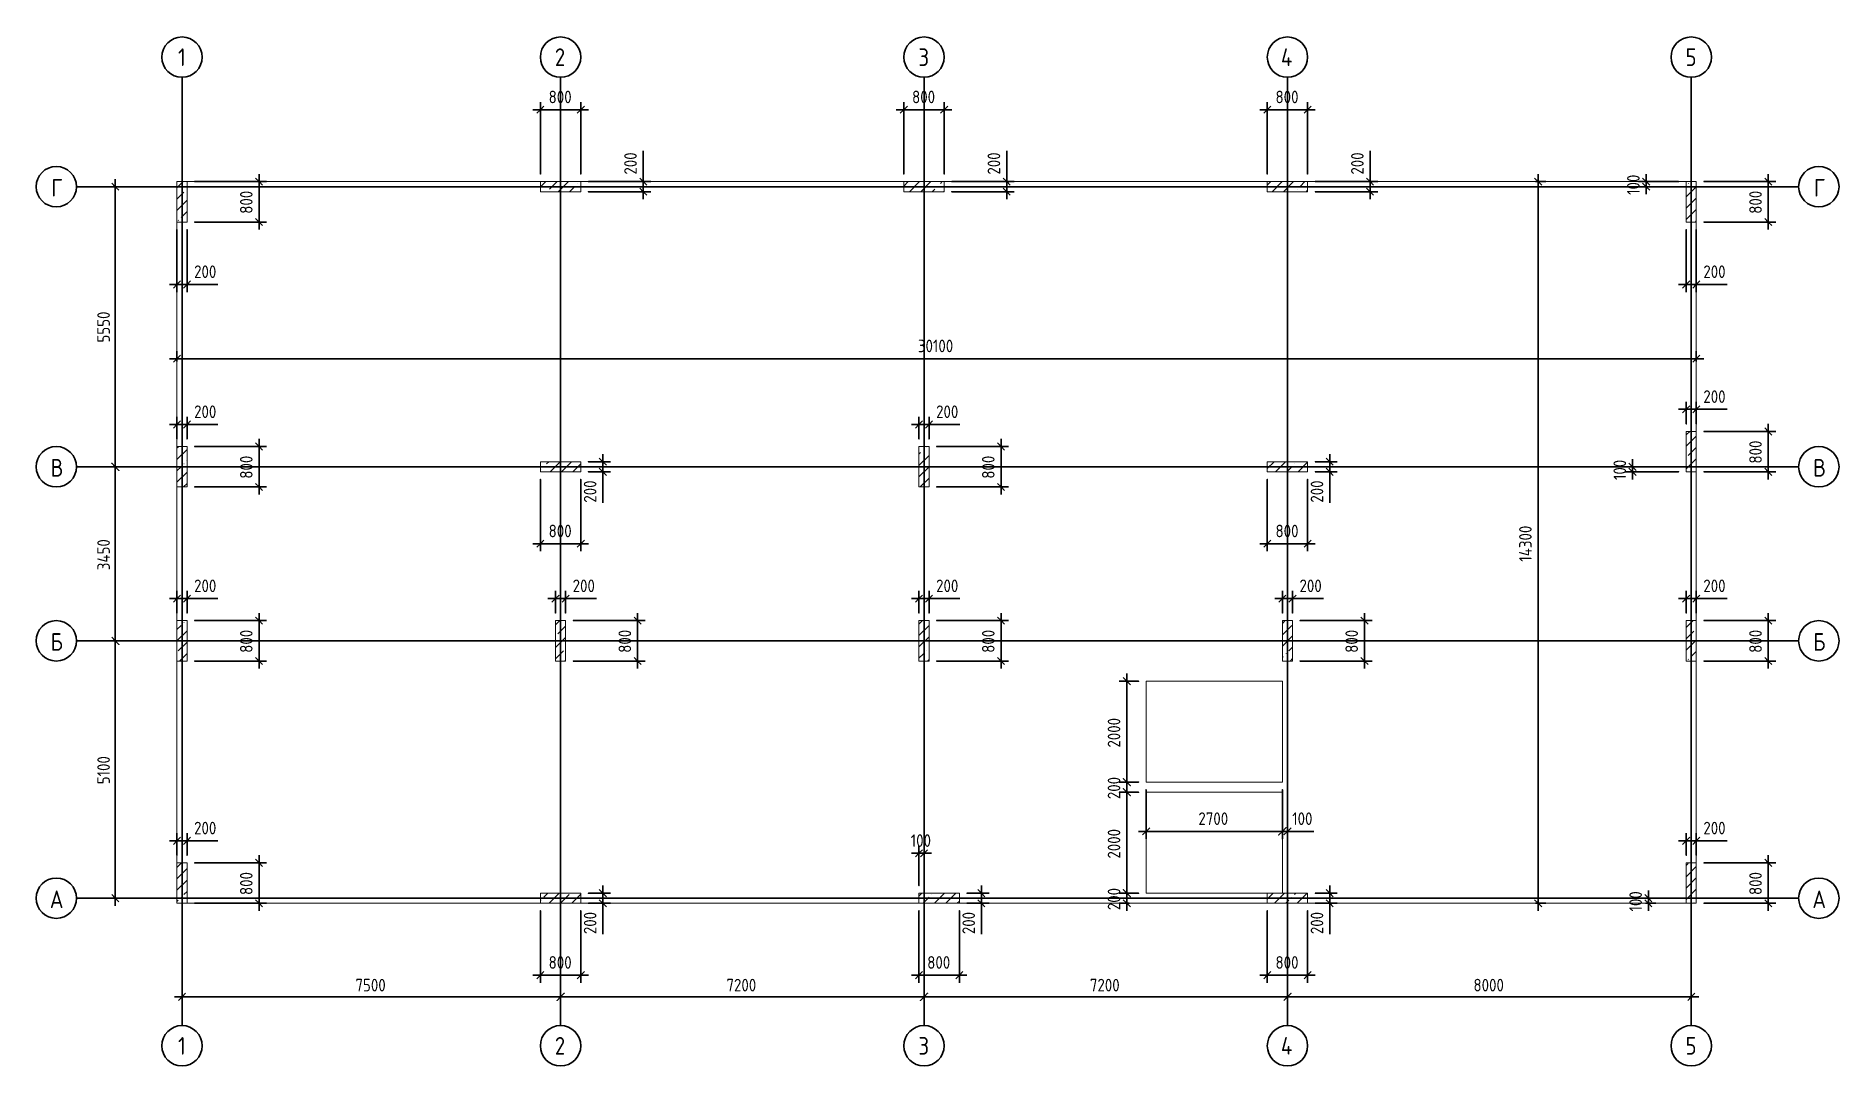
# Model space of a CAD drawing. Header units: millimetres. Extents: x -32954 to 151739, y -65671 to 56243.
# Drawn here: x 116003 to 151739, y 35835 to 56243 of the extents above.
import ezdxf

# ---------------------------------------------------------------- set-up
doc = ezdxf.new("R2010")
doc.units = ezdxf.units.MM
doc.linetypes.add('IMPORT-ADSK_Линия сетки', pattern=[25, 20, -2.5, 0, -2.5])
for name, color, linetype, lineweight in [('A-ANNO-DIMS-100', 7, 'Continuous', 30), ('S-COLS', 7, 'Continuous', 9), ('S-GRID', 7, 'Continuous', 30), ('S-GRID-IDEN', 7, 'Continuous', 30)]:
    doc.layers.add(name, color=color, linetype=linetype, lineweight=lineweight)
doc.layers.add('A-FLOR', color=7, linetype='Continuous', lineweight=9, true_color=0x004c00)
doc.layers.add('МРТ-Лист - A101 - Без имени_dwg', color=7, linetype='Continuous', lineweight=9, true_color=0x767676)
doc.styles.add('GOST Common', font='GOST_Common.ttf', dxfattribs={"width": 0.9, "height": 250})
doc.styles.add('GOST Common_1', font='GOST_Common.ttf', dxfattribs={"width": 0.9, "height": 350})
pattern_1 = [(45, (0, 0), (-224.5064, 224.5064), []), (45, (224.5, 0), (-224.5064, 224.5064), [396.875, -79.375, 3.353, -76.022])]

# ---------------------------------------------------------------- blocks, each defined once
blk = doc.blocks.new('МРТ-Лист - A101 - Без имени_dwg_Ось сетки - Круг_Ø8 мм-2643-План размещения вертикальных конструкций первого этажа-681770-В_АР_ПЭ_01 Этаж')
at = {"layer": 'S-GRID-IDEN'}
for start, end in [(360, 180), (180, 360)]:
    blk.add_arc((0, 0), 4, start, end, dxfattribs=at)
blk = doc.blocks.new('МРТ-Лист - A101 - Без имени_dwg-681769-В_АР_ПЭ_01 Этаж')
at = {"layer": 'S-COLS'}
h = blk.add_hatch(dxfattribs=at)
h.set_pattern_fill('FP_4', color=256, style=0, pattern_type=2)
h.set_pattern_definition(pattern_1)
h.paths.add_polyline_path([(-100, 13400), (100, 13400), (100, 14200), (-100, 14200)])
h = blk.add_hatch(dxfattribs=at)
h.set_pattern_fill('FP_4', color=256, style=0, pattern_type=2)
h.set_pattern_definition(pattern_1)
h.paths.add_polyline_path([(7100, 14000), (7900, 14000), (7900, 14200), (7100, 14200)])
h = blk.add_hatch(dxfattribs=at)
h.set_pattern_fill('FP_4', color=256, style=0, pattern_type=2)
h.set_pattern_definition(pattern_1)
h.paths.add_polyline_path([(14300, 14000), (15100, 14000), (15100, 14200), (14300, 14200)])
h = blk.add_hatch(dxfattribs=at)
h.set_pattern_fill('FP_4', color=256, style=0, pattern_type=2)
h.set_pattern_definition(pattern_1)
h.paths.add_polyline_path([(21500, 14000), (22300, 14000), (22300, 14200), (21500, 14200)])
h = blk.add_hatch(dxfattribs=at)
h.set_pattern_fill('FP_4', color=256, style=0, pattern_type=2)
h.set_pattern_definition(pattern_1)
h.paths.add_polyline_path([(29800, 13400), (30000, 13400), (30000, 14200), (29800, 14200)])
h = blk.add_hatch(dxfattribs=at)
h.set_pattern_fill('FP_4', color=256, style=0, pattern_type=2)
h.set_pattern_definition(pattern_1)
h.paths.add_polyline_path([(100, 8150), (100, 8950), (-100, 8950), (-100, 8150)])
h = blk.add_hatch(dxfattribs=at)
h.set_pattern_fill('FP_4', color=256, style=0, pattern_type=2)
h.set_pattern_definition(pattern_1)
h.paths.add_polyline_path([(14800, 8150), (14800, 8950), (14600, 8950), (14600, 8150)])
h = blk.add_hatch(dxfattribs=at)
h.set_pattern_fill('FP_4', color=256, style=0, pattern_type=2)
h.set_pattern_definition(pattern_1)
h.paths.add_polyline_path([(30000, 8450), (30000, 9250), (29800, 9250), (29800, 8450)])
h = blk.add_hatch(dxfattribs=at)
h.set_pattern_fill('FP_4', color=256, style=0, pattern_type=2)
h.set_pattern_definition(pattern_1)
h.paths.add_polyline_path([(7900, 8450), (7900, 8650), (7100, 8650), (7100, 8450)])
h = blk.add_hatch(dxfattribs=at)
h.set_pattern_fill('FP_4', color=256, style=0, pattern_type=2)
h.set_pattern_definition(pattern_1)
h.paths.add_polyline_path([(22300, 8450), (22300, 8650), (21500, 8650), (21500, 8450)])
h = blk.add_hatch(dxfattribs=at)
h.set_pattern_fill('FP_4', color=256, style=0, pattern_type=2)
h.set_pattern_definition(pattern_1)
h.paths.add_polyline_path([(100, 4700), (100, 5500), (-100, 5500), (-100, 4700)])
h = blk.add_hatch(dxfattribs=at)
h.set_pattern_fill('FP_4', color=256, style=0, pattern_type=2)
h.set_pattern_definition(pattern_1)
h.paths.add_polyline_path([(7600, 4700), (7600, 5500), (7400, 5500), (7400, 4700)])
h = blk.add_hatch(dxfattribs=at)
h.set_pattern_fill('FP_4', color=256, style=0, pattern_type=2)
h.set_pattern_definition(pattern_1)
h.paths.add_polyline_path([(14800, 4700), (14800, 5500), (14600, 5500), (14600, 4700)])
h = blk.add_hatch(dxfattribs=at)
h.set_pattern_fill('FP_4', color=256, style=0, pattern_type=2)
h.set_pattern_definition(pattern_1)
h.paths.add_polyline_path([(22000, 4700), (22000, 5500), (21800, 5500), (21800, 4700)])
h = blk.add_hatch(dxfattribs=at)
h.set_pattern_fill('FP_4', color=256, style=0, pattern_type=2)
h.set_pattern_definition(pattern_1)
h.paths.add_polyline_path([(30000, 4700), (30000, 5500), (29800, 5500), (29800, 4700)])
h = blk.add_hatch(dxfattribs=at)
h.set_pattern_fill('FP_4', color=256, style=0, pattern_type=2)
h.set_pattern_definition(pattern_1)
h.paths.add_polyline_path([(100, -100), (100, 700), (-100, 700), (-100, -100)])
h = blk.add_hatch(dxfattribs=at)
h.set_pattern_fill('FP_4', color=256, style=0, pattern_type=2)
h.set_pattern_definition(pattern_1)
h.paths.add_polyline_path([(30000, -100), (30000, 700), (29800, 700), (29800, -100)])
h = blk.add_hatch(dxfattribs=at)
h.set_pattern_fill('FP_4', color=256, style=0, pattern_type=2)
h.set_pattern_definition(pattern_1)
h.paths.add_polyline_path([(7900, -100), (7900, 100), (7100, 100), (7100, -100)])
h = blk.add_hatch(dxfattribs=at)
h.set_pattern_fill('FP_4', color=256, style=0, pattern_type=2)
h.set_pattern_definition(pattern_1)
h.paths.add_polyline_path([(15400, -100), (15400, 100), (14600, 100), (14600, -100)])
h = blk.add_hatch(dxfattribs=at)
h.set_pattern_fill('FP_4', color=256, style=0, pattern_type=2)
h.set_pattern_definition(pattern_1)
h.paths.add_polyline_path([(22300, -100), (22300, 100), (21500, 100), (21500, -100)])
at = {"layer": 'A-ANNO-DIMS-100', "color": 165, "true_color": 0x5267a5}
for p, q in [((6950, 15626), (8050, 15626)), ((14150, 15626), (15250, 15626)), ((21350, 15626), (22450, 15626)), ((1526, 14350), (1526, 13250)), ((9138, 13850), (9138, 14350)), ((16338, 13850), (16338, 14350)), ((23538, 13850), (23538, 14350)), ((26867, 14350), (26867, -250)), ((29005, 13950), (29005, 14350)), ((31426, 14350), (31426, 13250)), ((-250, 12162), (250, 12162)), ((29650, 12162), (30150, 12162)), ((-250, 10691), (30150, 10691)), ((29650, 9688), (30150, 9688)), ((-250, 9388), (250, 9388)), ((14450, 9388), (14950, 9388)), ((31426, 8300), (31426, 9400)), ((1526, 8000), (1526, 9100)), ((16226, 8000), (16226, 9100)), ((8338, 8800), (8338, 8300)), ((22738, 8800), (22738, 8300)), ((28737, 8300), (28737, 8700)), ((6950, 7024), (8050, 7024)), ((21350, 7024), (22450, 7024)), ((-250, 5938), (250, 5938)), ((7250, 5938), (7750, 5938)), ((14450, 5938), (14950, 5938)), ((21650, 5938), (22150, 5938)), ((29650, 5938), (30150, 5938)), ((1526, 4550), (1526, 5650)), ((9026, 4550), (9026, 5650)), ((16226, 4550), (16226, 5650)), ((23426, 4550), (23426, 5650)), ((31426, 4550), (31426, 5650)), ((-250, 1138), (250, 1138)), ((29650, 1138), (30150, 1138)), ((1526, -250), (1526, 850)), ((14450, 890), (14850, 890)), ((31426, -250), (31426, 850)), ((8338, 250), (8338, -250)), ((15838, 250), (15838, -250)), ((22738, 250), (22738, -250)), ((29050, 150), (29050, -250)), ((6950, -1526), (8050, -1526)), ((14450, -1526), (15550, -1526)), ((21350, -1526), (22450, -1526))]:
    blk.add_line(p, q, dxfattribs=at)
at = {"layer": 'A-ANNO-DIMS-100', "color": 165, "true_color": 0x5267a5, "flags": 128}
for points in [[(7100, 15626), (7100, 14350), (7100, 15776)], [(7900, 15626), (7900, 14350), (7900, 15776)], [(14300, 15626), (14300, 14350), (14300, 15776)], [(15100, 15626), (15100, 14350), (15100, 15776)], [(21500, 15626), (21500, 14350), (21500, 15776)], [(22300, 15626), (22300, 14350), (22300, 15776)], [(7171, 15696), (7100, 15626), (7029, 15555)], [(7971, 15696), (7900, 15626), (7829, 15555)], [(14371, 15696), (14300, 15626), (14229, 15555)], [(15171, 15696), (15100, 15626), (15029, 15555)], [(21571, 15696), (21500, 15626), (21429, 15555)], [(22371, 15696), (22300, 15626), (22229, 15555)], [(9138, 14812), (9138, 14339), (9138, 14100)], [(16338, 14812), (16338, 14339), (16338, 14100)], [(23538, 14812), (23538, 14339), (23538, 14100)], [(1526, 14200), (250, 14200), (1676, 14200)], [(1596, 14129), (1526, 14200), (1455, 14271)], [(9138, 14200), (8050, 14200), (9288, 14200)], [(9138, 14000), (8050, 14000), (9288, 14000)], [(9067, 14271), (9138, 14200), (9208, 14129)], [(9067, 14071), (9138, 14000), (9208, 13929)], [(16338, 14200), (15250, 14200), (16488, 14200)], [(16338, 14000), (15250, 14000), (16488, 14000)], [(16267, 14271), (16338, 14200), (16408, 14129)], [(16267, 14071), (16338, 14000), (16408, 13929)], [(23538, 14200), (22450, 14200), (23688, 14200)], [(23538, 14000), (22450, 14000), (23688, 14000)], [(23467, 14271), (23538, 14200), (23608, 14129)], [(23467, 14071), (23538, 14000), (23608, 13929)], [(26938, 14129), (26867, 14200), (26796, 14271)], [(26867, 14200), (26817, 14200), (27017, 14200)], [(29005, 14200), (29650, 14200), (28855, 14200)], [(29005, 14100), (29055, 14100), (28855, 14100)], [(28935, 14271), (29005, 14200), (29076, 14129)], [(28935, 14171), (29005, 14100), (29076, 14029)], [(31426, 14200), (30150, 14200), (31576, 14200)], [(31496, 14129), (31426, 14200), (31355, 14271)], [(-100, 12162), (-100, 13250), (-100, 12012)], [(100, 12162), (100, 13250), (100, 12012)], [(1526, 13400), (250, 13400), (1676, 13400)], [(1596, 13329), (1526, 13400), (1455, 13471)], [(29800, 12162), (29800, 13250), (29800, 12012)], [(30000, 12162), (30000, 13250), (30000, 12012)], [(31426, 13400), (30150, 13400), (31576, 13400)], [(31496, 13329), (31426, 13400), (31355, 13471)], [(-29, 12233), (-100, 12162), (-171, 12092)], [(712, 12162), (239, 12162), (0, 12162)], [(171, 12233), (100, 12162), (29, 12092)], [(29871, 12233), (29800, 12162), (29729, 12092)], [(30612, 12162), (30139, 12162), (29900, 12162)], [(30071, 12233), (30000, 12162), (29929, 12092)], [(-29, 10762), (-100, 10691), (-171, 10620)], [(-100, 10691), (-100, 10641), (-100, 10841)], [(30071, 10762), (30000, 10691), (29929, 10620)], [(30000, 10691), (30000, 10641), (30000, 10841)], [(29871, 9758), (29800, 9688), (29729, 9617)], [(29800, 9688), (29800, 9400), (29800, 9838)], [(30612, 9688), (30139, 9688), (29900, 9688)], [(30071, 9758), (30000, 9688), (29929, 9617)], [(30000, 9688), (30000, 9400), (30000, 9838)], [(-29, 9458), (-100, 9388), (-171, 9317)], [(-100, 9388), (-100, 9100), (-100, 9538)], [(712, 9388), (239, 9388), (0, 9388)], [(171, 9458), (100, 9388), (29, 9317)], [(100, 9388), (100, 9100), (100, 9538)], [(14671, 9458), (14600, 9388), (14529, 9317)], [(14600, 9388), (14600, 9100), (14600, 9538)], [(15412, 9388), (14939, 9388), (14700, 9388)], [(14871, 9458), (14800, 9388), (14729, 9317)], [(14800, 9388), (14800, 9100), (14800, 9538)], [(31355, 9321), (31426, 9250), (31496, 9179)], [(1526, 8950), (250, 8950), (1676, 8950)], [(1455, 9021), (1526, 8950), (1596, 8879)], [(16226, 8950), (14950, 8950), (16376, 8950)], [(16155, 9021), (16226, 8950), (16296, 8879)], [(31426, 9250), (30150, 9250), (31576, 9250)], [(8338, 8650), (8050, 8650), (8488, 8650)], [(8408, 8579), (8338, 8650), (8267, 8721)], [(22738, 8650), (22450, 8650), (22888, 8650)], [(22808, 8579), (22738, 8650), (22667, 8721)], [(28666, 8621), (28737, 8550), (28807, 8479)], [(1455, 8221), (1526, 8150), (1596, 8079)], [(7100, 7024), (7100, 8300), (7100, 6874)], [(7900, 7024), (7900, 8300), (7900, 6874)], [(8338, 8450), (8050, 8450), (8488, 8450)], [(8408, 8379), (8338, 8450), (8267, 8521)], [(8338, 7838), (8338, 8311), (8338, 8550)], [(16155, 8221), (16226, 8150), (16296, 8079)], [(21500, 7024), (21500, 8300), (21500, 6874)], [(22300, 7024), (22300, 8300), (22300, 6874)], [(22738, 8450), (22450, 8450), (22888, 8450)], [(22808, 8379), (22738, 8450), (22667, 8521)], [(22738, 7838), (22738, 8311), (22738, 8550)], [(28737, 8550), (28787, 8550), (28587, 8550)], [(28737, 8450), (29650, 8450), (28587, 8450)], [(28666, 8521), (28737, 8450), (28807, 8379)], [(31426, 8450), (30150, 8450), (31576, 8450)], [(31355, 8521), (31426, 8450), (31496, 8379)], [(1526, 8150), (250, 8150), (1676, 8150)], [(16226, 8150), (14950, 8150), (16376, 8150)], [(7171, 7095), (7100, 7024), (7029, 6954)], [(7971, 7095), (7900, 7024), (7829, 6954)], [(21571, 7095), (21500, 7024), (21429, 6954)], [(22371, 7095), (22300, 7024), (22229, 6954)], [(-100, 5938), (-100, 5650), (-100, 6088)], [(100, 5938), (100, 5650), (100, 6088)], [(7400, 5938), (7400, 5650), (7400, 6088)], [(7600, 5938), (7600, 5650), (7600, 6088)], [(14600, 5938), (14600, 5650), (14600, 6088)], [(14800, 5938), (14800, 5650), (14800, 6088)], [(21800, 5938), (21800, 5650), (21800, 6088)], [(22000, 5938), (22000, 5650), (22000, 6088)], [(29800, 5938), (29800, 5650), (29800, 6088)], [(30000, 5938), (30000, 5650), (30000, 6088)], [(-29, 6008), (-100, 5938), (-171, 5867)], [(712, 5938), (239, 5938), (0, 5938)], [(171, 6008), (100, 5938), (29, 5867)], [(7471, 6008), (7400, 5938), (7329, 5867)], [(8212, 5938), (7739, 5938), (7500, 5938)], [(7671, 6008), (7600, 5938), (7529, 5867)], [(14671, 6008), (14600, 5938), (14529, 5867)], [(15412, 5938), (14939, 5938), (14700, 5938)], [(14871, 6008), (14800, 5938), (14729, 5867)], [(21871, 6008), (21800, 5938), (21729, 5867)], [(22612, 5938), (22139, 5938), (21900, 5938)], [(22071, 6008), (22000, 5938), (21929, 5867)], [(29871, 6008), (29800, 5938), (29729, 5867)], [(30612, 5938), (30139, 5938), (29900, 5938)], [(30071, 6008), (30000, 5938), (29929, 5867)], [(1526, 5500), (250, 5500), (1676, 5500)], [(1455, 5571), (1526, 5500), (1596, 5429)], [(9026, 5500), (7750, 5500), (9176, 5500)], [(8955, 5571), (9026, 5500), (9096, 5429)], [(16226, 5500), (14950, 5500), (16376, 5500)], [(16155, 5571), (16226, 5500), (16296, 5429)], [(23426, 5500), (22150, 5500), (23576, 5500)], [(23355, 5571), (23426, 5500), (23496, 5429)], [(31426, 5500), (30150, 5500), (31576, 5500)], [(31355, 5571), (31426, 5500), (31496, 5429)], [(1526, 4700), (250, 4700), (1676, 4700)], [(1455, 4771), (1526, 4700), (1596, 4629)], [(9026, 4700), (7750, 4700), (9176, 4700)], [(8955, 4771), (9026, 4700), (9096, 4629)], [(16226, 4700), (14950, 4700), (16376, 4700)], [(16155, 4771), (16226, 4700), (16296, 4629)], [(23426, 4700), (22150, 4700), (23576, 4700)], [(23355, 4771), (23426, 4700), (23496, 4629)], [(31426, 4700), (30150, 4700), (31576, 4700)], [(31355, 4771), (31426, 4700), (31496, 4629)], [(18717, 4300), (18950, 4300), (18567, 4300)], [(18646, 4371), (18717, 4300), (18788, 4229)], [(18717, -250), (18717, 100), (18788, 29), (18717, 100), (18717, 2100), (18788, 2029), (18717, 2100), (18717, 2300), (18788, 2229), (18717, 2300), (18717, 4450)], [(19100, 1324), (19100, 2150), (19100, 1174)], [(21900, 1324), (21900, 1274), (21900, 1474)], [(-29, 1208), (-100, 1138), (-171, 1067)], [(-100, 1138), (-100, 850), (-100, 1288)], [(712, 1138), (239, 1138), (0, 1138)], [(171, 1208), (100, 1138), (29, 1067)], [(100, 1138), (100, 850), (100, 1288)], [(18950, 1324), (21800, 1324), (21729, 1253), (21800, 1324), (22050, 1324)], [(19171, 1395), (19100, 1324), (19029, 1253)], [(21971, 1395), (21900, 1324), (21829, 1253)], [(22420, 1324), (21994, 1324), (21850, 1324)], [(29871, 1208), (29800, 1138), (29729, 1067)], [(29800, 1138), (29800, 850), (29800, 1288)], [(30612, 1138), (30139, 1138), (29900, 1138)], [(30071, 1208), (30000, 1138), (29929, 1067)], [(30000, 1138), (30000, 850), (30000, 1288)], [(1455, 771), (1526, 700), (1596, 629)], [(14671, 960), (14600, 890), (14529, 819)], [(14600, 890), (14600, 250), (14600, 1040)], [(14771, 960), (14700, 890), (14629, 819)], [(14700, 890), (14700, 840), (14700, 1040)], [(31355, 771), (31426, 700), (31496, 629)], [(1526, 700), (250, 700), (1676, 700)], [(31426, 700), (30150, 700), (31576, 700)], [(8338, 100), (8050, 100), (8488, 100)], [(8408, 29), (8338, 100), (8267, 171)], [(8338, -712), (8338, -239), (8338, 0)], [(15838, 100), (15550, 100), (15988, 100)], [(15908, 29), (15838, 100), (15767, 171)], [(15838, -712), (15838, -239), (15838, 0)], [(22738, 100), (22450, 100), (22888, 100)], [(22808, 29), (22738, 100), (22667, 171)], [(22738, -712), (22738, -239), (22738, 0)], [(29121, -71), (29050, 0), (28980, 71)], [(29050, 0), (29000, 0), (29200, 0)], [(1526, -100), (250, -100), (1676, -100)], [(1455, -29), (1526, -100), (1596, -171)], [(7100, -1526), (7100, -250), (7100, -1676)], [(7900, -1526), (7900, -250), (7900, -1676)], [(8338, -100), (8050, -100), (8488, -100)], [(8408, -171), (8338, -100), (8267, -29)], [(14600, -1526), (14600, -250), (14600, -1676)], [(15400, -1526), (15400, -250), (15400, -1676)], [(15838, -100), (15550, -100), (15988, -100)], [(15908, -171), (15838, -100), (15767, -29)], [(18717, -100), (18767, -100), (18567, -100)], [(18646, -29), (18717, -100), (18788, -171)], [(21500, -1526), (21500, -250), (21500, -1676)], [(22300, -1526), (22300, -250), (22300, -1676)], [(22738, -100), (22450, -100), (22888, -100)], [(22808, -171), (22738, -100), (22667, -29)], [(26938, -171), (26867, -100), (26796, -29)], [(26867, -100), (26817, -100), (27017, -100)], [(29121, -171), (29050, -100), (28980, -29)], [(29050, -100), (29000, -100), (29200, -100)], [(31426, -100), (30150, -100), (31576, -100)], [(31355, -29), (31426, -100), (31496, -171)], [(7171, -1455), (7100, -1526), (7029, -1596)], [(7971, -1455), (7900, -1526), (7829, -1596)], [(14671, -1455), (14600, -1526), (14529, -1596)], [(15471, -1455), (15400, -1526), (15329, -1596)], [(21571, -1455), (21500, -1526), (21429, -1596)], [(22371, -1455), (22300, -1526), (22229, -1596)]]:
    blk.add_lwpolyline(points, dxfattribs=at)
at = {"layer": 'A-ANNO-DIMS-100', "color": 150, "true_color": 0x007fff, "flags": 128}
for points in [[(-1322, 14250), (-1322, 8550), (-1392, 8621), (-1322, 8550), (-1322, 5100), (-1392, 5171)], [(-1251, 14029), (-1322, 14100), (-1392, 14171)], [(-1322, 14100), (-1372, 14100), (-1172, 14100)], [(-1392, 5171), (-1322, 5100), (-1322, -150)], [(-1251, -71), (-1322, 0), (-1392, 71)], [(-1322, 0), (-1372, 0), (-1172, 0)], [(-150, -1955), (7500, -1955), (7429, -2026), (7500, -1955), (14700, -1955), (14629, -2026), (14700, -1955), (21900, -1955), (21829, -2026)], [(71, -1884), (0, -1955), (-71, -2026)], [(0, -1955), (0, -2005), (0, -1805)], [(21829, -2026), (21900, -1955), (30050, -1955)], [(29971, -1884), (29900, -1955), (29829, -2026)], [(29900, -1955), (29900, -2005), (29900, -1805)]]:
    blk.add_lwpolyline(points, dxfattribs=at)
for points in [[(-1372, 8550), (-1172, 8550), (-1372, 8550), (-1322, 8550), (-1251, 8479), (-1322, 8550)], [(-1372, 5100), (-1322, 5100), (-1251, 5029), (-1322, 5100)], [(-1172, 5100), (-1372, 5100)], [(7500, -2005), (7500, -1805), (7500, -2005), (7500, -1955), (7571, -1884), (7500, -1955)], [(14700, -2005), (14700, -1805), (14700, -2005), (14700, -1955), (14771, -1884), (14700, -1955)], [(21900, -2005), (21900, -1805), (21900, -2005), (21900, -1955), (21971, -1884), (21900, -1955)]]:
    blk.add_lwpolyline(points, close=True, dxfattribs=at)
at = {"layer": 'A-ANNO-DIMS-100', "color": 165, "true_color": 0x5267a5, "flags": 128}
for points in [[(18567, 2300), (18950, 2300)], [(18950, 2100), (18567, 2100), (18950, 2100), (18717, 2100), (18646, 2171), (18717, 2100)], [(18950, 2300), (18717, 2300), (18646, 2371), (18717, 2300)], [(21800, 2150), (21800, 1174), (21800, 2150), (21800, 1324), (21871, 1395), (21800, 1324)], [(18567, 100), (18950, 100)], [(18950, 100), (18717, 100), (18646, 171), (18717, 100)]]:
    blk.add_lwpolyline(points, close=True, dxfattribs=at)
at = {"layer": 'A-FLOR'}
for p, q in [((7100, 14200), (100, 14200)), ((14300, 14200), (7900, 14200)), ((21500, 14200), (15100, 14200)), ((29800, 14200), (22300, 14200)), ((-100, 13400), (-100, 8950)), ((30000, 9250), (30000, 13400)), ((30000, 5500), (30000, 8450)), ((-100, 8150), (-100, 5500)), ((-100, 4700), (-100, 700)), ((30000, 700), (30000, 4700)), ((100, -100), (7100, -100)), ((7900, -100), (14600, -100)), ((15400, -100), (21500, -100)), ((22300, -100), (29800, -100))]:
    blk.add_line(p, q, dxfattribs=at)
at = {"layer": 'A-FLOR', "flags": 128}
blk.add_lwpolyline([(19100, 4300), (21800, 4300), (21800, 2300), (19100, 2300)], close=True, dxfattribs=at)
blk.add_lwpolyline([(21500, 100), (19100, 100), (19100, 2100), (21800, 2100), (21800, 100)], dxfattribs=at)
at = {"layer": 'S-COLS', "flags": 128}
for points in [[(100, 14200), (-100, 14200), (-100, 13400), (100, 13400)], [(7100, 14200), (7100, 14000), (7900, 14000), (7900, 14200)], [(14300, 14200), (14300, 14000), (15100, 14000), (15100, 14200)], [(21500, 14200), (21500, 14000), (22300, 14000), (22300, 14200)], [(30000, 14200), (29800, 14200), (29800, 13400), (30000, 13400)], [(-100, 8150), (100, 8150), (100, 8950), (-100, 8950)], [(14600, 8150), (14800, 8150), (14800, 8950), (14600, 8950)], [(29800, 8450), (30000, 8450), (30000, 9250), (29800, 9250)], [(7100, 8650), (7100, 8450), (7900, 8450), (7900, 8650)], [(21500, 8650), (21500, 8450), (22300, 8450), (22300, 8650)], [(-100, 4700), (100, 4700), (100, 5500), (-100, 5500)], [(7400, 4700), (7600, 4700), (7600, 5500), (7400, 5500)], [(14600, 4700), (14800, 4700), (14800, 5500), (14600, 5500)], [(21800, 4700), (22000, 4700), (22000, 5500), (21800, 5500)], [(29800, 4700), (30000, 4700), (30000, 5500), (29800, 5500)], [(-100, -100), (100, -100), (100, 700), (-100, 700)], [(29800, -100), (30000, -100), (30000, 700), (29800, 700)], [(7100, 100), (7100, -100), (7900, -100), (7900, 100)], [(14600, 100), (14600, -100), (15400, -100), (15400, 100)], [(21500, 100), (21500, -100), (22300, -100), (22300, 100)]]:
    blk.add_lwpolyline(points, close=True, dxfattribs=at)
at = {"layer": 'S-GRID', "color": 150, "linetype": 'IMPORT-ADSK_Линия сетки', "true_color": 0x007fff}
for p, q in [((0, -2524), (0, 16267)), ((7500, -2524), (7500, 16267)), ((14700, -2524), (14700, 16267)), ((21900, -2524), (21900, 16267)), ((29900, -2524), (29900, 16267)), ((-2091, 14100), (32027, 14100)), ((-2091, 8550), (32027, 8550)), ((-2091, 5100), (32027, 5100)), ((-2091, 0), (32027, 0))]:
    blk.add_line(p, q, dxfattribs=at)
at = {"xscale": 99.99999999999993, "yscale": 99.99999999999993, "zscale": 99.99999999999993}
for p in [(0, 16667), (7500, 16667), (14700, 16667), (21900, 16667), (29900, 16667), (0, -2924), (7500, -2924), (14700, -2924), (21900, -2924), (29900, -2924)]:
    blk.add_blockref('МРТ-Лист - A101 - Без имени_dwg_Ось сетки - Круг_Ø8 мм-2643-План размещения вертикальных конструкций первого этажа-681770-В_АР_ПЭ_01 Этаж', p, dxfattribs=at)
at = {"xscale": 99.99999999999993, "yscale": 99.99999999999993, "zscale": 99.99999999999993, "rotation": 269.9999999999994}
for p in [(-2491, 14100), (32427, 14100), (-2491, 8550), (32427, 8550), (-2491, 5100), (32427, 5100), (-2491, 0), (32427, 0)]:
    blk.add_blockref('МРТ-Лист - A101 - Без имени_dwg_Ось сетки - Круг_Ø8 мм-2643-План размещения вертикальных конструкций первого этажа-681770-В_АР_ПЭ_01 Этаж', p, dxfattribs=at)
at = {"layer": 'A-ANNO-DIMS-100', "char_height": 250, "attachment_point": 1, "line_spacing_factor": 1.022761, "style": 'GOST Common'}
for s, insert, width in [('800', (7263, 16003), 561.18), ('800', (14463, 16003), 561.18), ('800', (21663, 16003), 561.18), ('200', (239, 12540), 561.18), ('200', (30139, 12540), 561.18), ('30100', (14579, 11069), 884), ('200', (30139, 10065), 561.18), ('200', (239, 9765), 561.18), ('200', (14939, 9765), 561.18), ('800', (7263, 7402), 561.18), ('800', (21663, 7402), 561.18), ('200', (239, 6315), 561.18), ('200', (7739, 6315), 561.18), ('200', (14939, 6315), 561.18), ('200', (22139, 6315), 561.18), ('200', (30139, 6315), 561.18), ('200', (239, 1515), 561.18), ('2700', (20135, 1701), 748.23), ('100', (21994, 1701), 509.89), ('200', (30139, 1515), 561.18), ('100', (14437, 1267), 509.89), ('800', (7263, -1148), 561.18), ('800', (14763, -1148), 561.18), ('800', (21663, -1148), 561.18), ('7500', (3435, -1597), 748.23), ('7200', (10785, -1597), 748.23), ('7200', (17985, -1597), 748.23), ('8000', (25585, -1597), 748.23)]:
    blk.add_mtext(s, dxfattribs=dict(at, insert=insert, width=width))
at = {"layer": 'A-ANNO-DIMS-100', "char_height": 250, "attachment_point": 1, "rotation": 90, "line_spacing_factor": 1.022761, "style": 'GOST Common'}
for s, insert, width in [('200', (8760, 14339), 561.18), ('200', (15960, 14339), 561.18), ('200', (23160, 14339), 561.18), ('100', (28628, 13937), 509.89), ('800', (1148, 13563), 561.18), ('800', (31048, 13563), 561.18), ('5550', (-1679, 11010), 748.23), ('800', (31048, 8613), 561.18), ('800', (1148, 8313), 561.18), ('800', (15848, 8313), 561.18), ('100', (28359, 8287), 509.89), ('200', (7960, 7838), 561.18), ('200', (22360, 7838), 561.18), ('14300', (26489, 6669), 911.16), ('3450', (-1679, 6499), 775.39), ('800', (1148, 4863), 561.18), ('800', (8648, 4863), 561.18), ('800', (15848, 4863), 561.18), ('800', (23048, 4863), 561.18), ('800', (31048, 4863), 561.18), ('2000', (18339, 2985), 748.23), ('5100', (-1679, 2258), 696.94), ('200', (18339, 1963), 561.18), ('2000', (18339, 785), 748.23), ('800', (1148, 63), 561.18), ('800', (31048, 63), 561.18), ('200', (18339, -237), 561.18), ('100', (28673, -263), 509.89), ('200', (7960, -712), 561.18), ('200', (15460, -712), 561.18), ('200', (22360, -712), 561.18)]:
    blk.add_mtext(s, dxfattribs=dict(at, insert=insert, width=width))
at = {"layer": 'S-GRID-IDEN', "char_height": 350, "attachment_point": 1, "line_spacing_factor": 1.022761, "style": 'GOST Common_1'}
for s, insert, width in [('\\fGOST Common|b0|i0|c204|p34|;\\W.9;1', (-78, 16841), 190.06), ('\\fGOST Common|b0|i0|c204|p34|;\\W.9;2', (7386, 16841), 261.86), ('\\fGOST Common|b0|i0|c204|p34|;\\W.9;3', (14589, 16841), 261.86), ('\\fGOST Common|b0|i0|c204|p34|;\\W.9;4', (21771, 16841), 299.87), ('\\fGOST Common|b0|i0|c204|p34|;\\W.9;5', (29786, 16841), 261.86), ('\\fGOST Common|b0|i0|c204|p34|;\\W.9;Г', (-2590, 14254), 261.86), ('\\fGOST Common|b0|i0|c204|p34|;\\W.9;Г', (32329, 14254), 261.86), ('\\fGOST Common|b0|i0|c204|p34|;\\W.9;В', (-2605, 8704), 299.87), ('\\fGOST Common|b0|i0|c204|p34|;\\W.9;В', (32314, 8704), 299.87), ('\\fGOST Common|b0|i0|c204|p34|;\\W.9;Б', (-2605, 5254), 299.87), ('\\fGOST Common|b0|i0|c204|p34|;\\W.9;Б', (32314, 5254), 299.87), ('\\fGOST Common|b0|i0|c204|p34|;\\W.9;А', (-2619, 154), 337.88), ('\\fGOST Common|b0|i0|c204|p34|;\\W.9;А', (32299, 154), 337.88), ('\\fGOST Common|b0|i0|c204|p34|;\\W.9;1', (-78, -2750), 190.06), ('\\fGOST Common|b0|i0|c204|p34|;\\W.9;2', (7386, -2750), 261.86), ('\\fGOST Common|b0|i0|c204|p34|;\\W.9;3', (14589, -2750), 261.86), ('\\fGOST Common|b0|i0|c204|p34|;\\W.9;4', (21771, -2750), 299.87), ('\\fGOST Common|b0|i0|c204|p34|;\\W.9;5', (29786, -2750), 261.86)]:
    blk.add_mtext(s, dxfattribs=dict(at, insert=insert, width=width))

msp = doc.modelspace()

# ---------------------------------------------------------------- block references
at = {"layer": 'МРТ-Лист - A101 - Без имени_dwg', "color": 7, "lineweight": 30}
msp.add_blockref('МРТ-Лист - A101 - Без имени_dwg-681769-В_АР_ПЭ_01 Этаж', (118894.3, 39158.9), dxfattribs=at)

doc.saveas('drawing.dxf')
